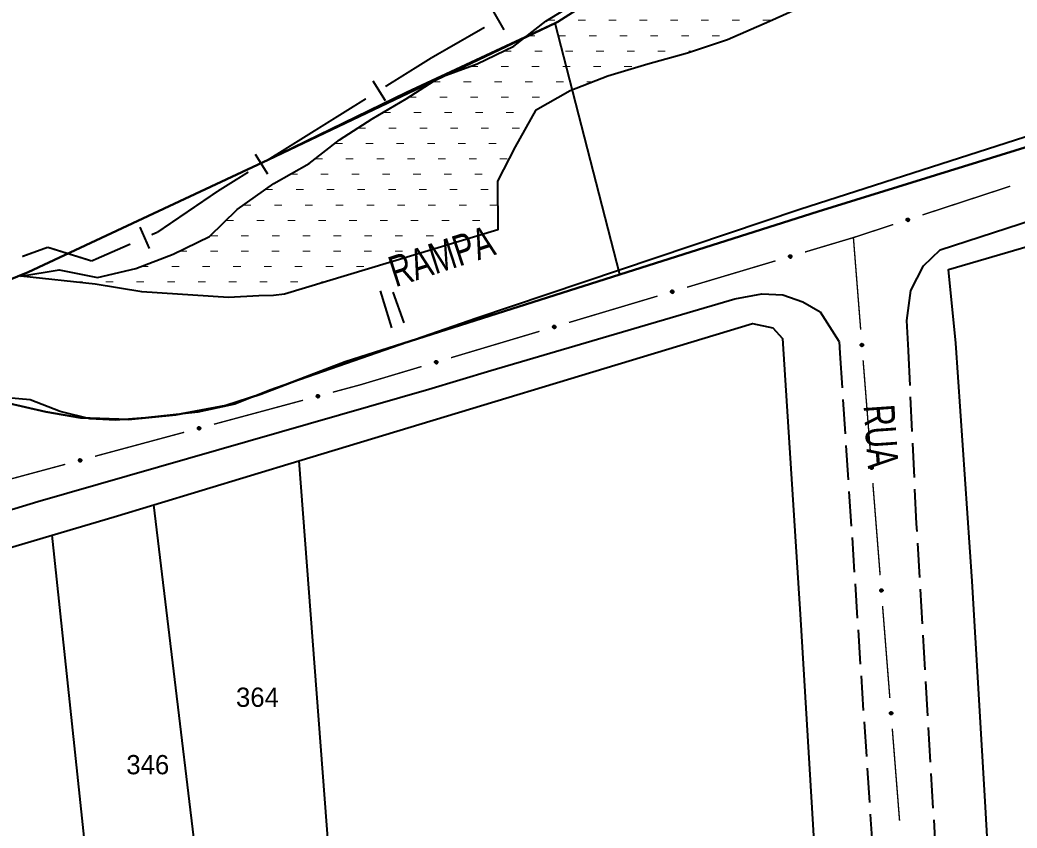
# Model space of a CAD drawing. Extents: x 201053 to 202535, y 4855063 to 4857394.
# Drawn here: x 201500.2 to 201629.7, y 4856912.6 to 4857017.6 of the extents above; entities that cross this region are included whole.
import ezdxf
from ezdxf.enums import TextEntityAlignment as Align

# ---------------------------------------------------------------- set-up
doc = ezdxf.new("R2010")
doc.units = 0
doc.header["$LTSCALE"] = 1.5
doc.header["$MEASUREMENT"] = 0
doc.linetypes.add('TRACO_00', pattern=[10, -10])
doc.linetypes.add('TRACO_11', pattern=[8, 3, -1, 3, -1])
for name, color, linetype in [('CD_MALHA_LOTES', 7, 'CONTINUOUS'), ('HD-CURSO-PERENE', 170, 'CONTINUOUS'), ('HD-PRAIA', 251, 'CONTINUOUS'), ('LM-LIM-SETORES-BAIRROS', 250, 'CONTINUOUS'), ('RU-QUADRA', 210, 'CONTINUOUS'), ('SV-EIXO-RUA-PAV', 20, 'CONTINUOUS'), ('SV-ESCADARIA-RAMPA', 7, 'CONTINUOUS'), ('SV-RUA-PAVIM', 7, 'CONTINUOUS'), ('SV-TXT-RAMPA', 7, 'CONTINUOUS'), ('SV-TXT-RUA-PAV', 7, 'CONTINUOUS'), ('Th_NmrPort', 7, 'CONTINUOUS')]:
    doc.layers.add(name, color=color, linetype=linetype)
doc.styles.add('ARIAL', font='ARIAL.SHX')

# ---------------------------------------------------------------- blocks, each defined once
blk = doc.blocks.new('*X4')
at = {"layer": 'HD-PRAIA', "const_width": 0.13}
for points in [[(201568.66929, 4857017.541008), (201569.66929, 4857017.541091)], [(201572.66929, 4857017.541341), (201573.66929, 4857017.541425)], [(201576.66929, 4857017.541675), (201577.66929, 4857017.541758)], [(201580.66929, 4857017.542008), (201581.66929, 4857017.542091)], [(201584.66929, 4857017.542342), (201585.66929, 4857017.542425)], [(201588.66929, 4857017.542675), (201589.66929, 4857017.542758)], [(201592.66929, 4857017.543008), (201593.66929, 4857017.543092)], [(201596.66929, 4857017.543342), (201597.66929, 4857017.543425)], [(201566.089452, 4857015.540949), (201567.089452, 4857015.541035)], [(201570.089452, 4857015.541294), (201571.089452, 4857015.541381)], [(201574.089452, 4857015.541639), (201575.089452, 4857015.541726)], [(201578.089452, 4857015.541985), (201579.089452, 4857015.542071)], [(201582.089452, 4857015.54233), (201583.089452, 4857015.542416)], [(201586.089452, 4857015.542675), (201587.089452, 4857015.542761)], [(201590.089452, 4857015.54302), (201591.089452, 4857015.543106)], [(201563.037503, 4857013.540886), (201564.037503, 4857013.540976)], [(201567.037503, 4857013.541248), (201568.037503, 4857013.541339)], [(201571.037503, 4857013.541611), (201572.037503, 4857013.541701)], [(201575.037503, 4857013.541973), (201576.037503, 4857013.542064)], [(201579.037503, 4857013.542336), (201580.037503, 4857013.542426)], [(201583.037503, 4857013.542698), (201584.037503, 4857013.542789)], [(201587.037503, 4857013.543061), (201587.683396, 4857013.541132)], [(201558.676089, 4857011.540809), (201559.676089, 4857011.540905)], [(201562.676089, 4857011.541191), (201563.676089, 4857011.541287)], [(201566.676089, 4857011.541574), (201567.676089, 4857011.541669)], [(201570.676089, 4857011.541956), (201571.676089, 4857011.542052)], [(201574.676089, 4857011.542339), (201575.676089, 4857011.542434)], [(201578.676089, 4857011.542721), (201579.676089, 4857011.542817)], [(201553.801608, 4857009.540727), (201554.801608, 4857009.540826)], [(201557.801608, 4857009.541121), (201558.801608, 4857009.54122)], [(201561.801608, 4857009.541515), (201562.801608, 4857009.541613)], [(201565.801608, 4857009.541909), (201566.801608, 4857009.542007)], [(201569.801608, 4857009.542303), (201570.801608, 4857009.542401)], [(201573.801608, 4857009.542697), (201574.641771, 4857009.540936)], [(201550.687955, 4857007.540663), (201551.687955, 4857007.540765)], [(201554.687955, 4857007.54107), (201555.687955, 4857007.541172)], [(201558.687955, 4857007.541478), (201559.687955, 4857007.541579)], [(201562.687955, 4857007.541885), (201563.687955, 4857007.541987)], [(201566.687955, 4857007.542292), (201567.687955, 4857007.542394)], [(201547.324896, 4857005.540596), (201548.324896, 4857005.540698)], [(201551.324896, 4857005.541002), (201552.324896, 4857005.541103)], [(201555.324896, 4857005.541408), (201556.324896, 4857005.541509)], [(201559.324896, 4857005.541813), (201560.324896, 4857005.541914)], [(201563.324896, 4857005.542219), (201564.324896, 4857005.54232)], [(201544.088986, 4857003.540531), (201545.088986, 4857003.540627)], [(201548.088986, 4857003.540917), (201549.088986, 4857003.541013)], [(201552.088986, 4857003.541302), (201553.088986, 4857003.541398)], [(201556.088986, 4857003.541687), (201557.088986, 4857003.541784)], [(201560.088986, 4857003.542073), (201561.088986, 4857003.542169)], [(201564.088986, 4857003.542458), (201565.088986, 4857003.542555)], [(201541.089889, 4857001.540468), (201542.089889, 4857001.540561)], [(201545.089889, 4857001.540838), (201546.089889, 4857001.54093)], [(201549.089889, 4857001.541208), (201550.089889, 4857001.5413)], [(201553.089889, 4857001.541578), (201554.089889, 4857001.54167)], [(201557.089889, 4857001.541948), (201558.089889, 4857001.54204)], [(201561.089889, 4857001.542318), (201562.089889, 4857001.54241)], [(201538.503493, 4856999.540409), (201539.503493, 4856999.540499)], [(201542.503493, 4856999.540768), (201543.503493, 4856999.540858)], [(201546.503493, 4856999.541126), (201547.503493, 4856999.541216)], [(201550.503493, 4856999.541485), (201551.503493, 4856999.541575)], [(201554.503493, 4856999.541844), (201555.503493, 4856999.541933)], [(201558.503493, 4856999.542202), (201559.503493, 4856999.542292)], [(201562.503493, 4856999.542561), (201563.503493, 4856999.542651)], [(201535.260949, 4856997.540344), (201536.260949, 4856997.54043)], [(201539.260949, 4856997.540688), (201540.260949, 4856997.540774)], [(201543.260949, 4856997.541032), (201544.260949, 4856997.541118)], [(201547.260949, 4856997.541376), (201548.260949, 4856997.541462)], [(201551.260949, 4856997.54172), (201552.260949, 4856997.541806)], [(201555.260949, 4856997.542064), (201556.260949, 4856997.54215)], [(201559.260949, 4856997.542408), (201560.260949, 4856997.542494)], [(201532.022796, 4856995.540278), (201533.022796, 4856995.54036)], [(201536.022796, 4856995.540606), (201537.022796, 4856995.540688)], [(201540.022796, 4856995.540934), (201541.022796, 4856995.541016)], [(201544.022796, 4856995.541262), (201545.022796, 4856995.541344)], [(201548.022796, 4856995.541591), (201549.022796, 4856995.541673)], [(201552.022796, 4856995.541919), (201553.022796, 4856995.542001)], [(201556.022796, 4856995.542247), (201557.022796, 4856995.542329)], [(201560.022796, 4856995.542575), (201561.022796, 4856995.542657)], [(201529.203719, 4856993.540217), (201530.203719, 4856993.540296)], [(201533.203719, 4856993.540531), (201534.203719, 4856993.54061)], [(201537.203719, 4856993.540845), (201538.203719, 4856993.540923)], [(201541.203719, 4856993.541159), (201542.203719, 4856993.541237)], [(201545.203719, 4856993.541472), (201546.203719, 4856993.541551)], [(201549.203719, 4856993.541786), (201550.203719, 4856993.541865)], [(201553.203719, 4856993.5421), (201554.203719, 4856993.542179)], [(201557.203719, 4856993.542414), (201558.203719, 4856993.542492)], [(201561.203719, 4856993.542728), (201562.203719, 4856993.542806)], [(201526.945789, 4856991.540162), (201527.945789, 4856991.540238)], [(201530.945789, 4856991.540465), (201531.945789, 4856991.540541)], [(201534.945789, 4856991.540769), (201535.945789, 4856991.540845)], [(201538.945789, 4856991.541073), (201539.945789, 4856991.541149)], [(201542.945789, 4856991.541376), (201543.945789, 4856991.541452)], [(201546.945789, 4856991.54168), (201547.945789, 4856991.541756)], [(201550.945789, 4856991.541984), (201551.945789, 4856991.54206)], [(201554.945789, 4856991.542287), (201555.945789, 4856991.542363)], [(201558.945789, 4856991.542591), (201559.945789, 4856991.542667)], [(201524.911644, 4856989.540108), (201525.911644, 4856989.540185)], [(201528.911644, 4856989.540414), (201529.911644, 4856989.540491)], [(201532.911644, 4856989.54072), (201533.911644, 4856989.540797)], [(201536.911644, 4856989.541026), (201537.911644, 4856989.541103)], [(201540.911644, 4856989.541332), (201541.911644, 4856989.541409)], [(201544.911644, 4856989.541638), (201545.911644, 4856989.541715)], [(201548.911644, 4856989.541944), (201549.911644, 4856989.542021)], [(201552.911644, 4856989.54225), (201553.911644, 4856989.542327)], [(201556.911644, 4856989.542556), (201557.911644, 4856989.542633)], [(201520.892116, 4856987.540035), (201521.892116, 4856987.540115)], [(201524.892116, 4856987.540353), (201525.892116, 4856987.540433)], [(201528.892116, 4856987.540671), (201529.892116, 4856987.540751)], [(201532.892116, 4856987.540989), (201533.892116, 4856987.541069)], [(201536.892116, 4856987.541307), (201537.892116, 4856987.541387)], [(201540.892116, 4856987.541626), (201541.892116, 4856987.541705)], [(201544.892116, 4856987.541944), (201545.892116, 4856987.542023)], [(201548.892116, 4856987.542262), (201549.892116, 4856987.542341)], [(201552.892116, 4856987.54258), (201553.027852, 4856987.540356)], [(201515.874444, 4856985.539952), (201516.874444, 4856985.540034)], [(201519.874444, 4856985.540278), (201520.874444, 4856985.54036)], [(201523.874444, 4856985.540605), (201524.874444, 4856985.540686)], [(201527.874444, 4856985.540931), (201528.874444, 4856985.541013)], [(201531.874444, 4856985.541257), (201532.874444, 4856985.541339)], [(201535.874444, 4856985.541584), (201536.874444, 4856985.541665)], [(201539.874444, 4856985.54191), (201540.874444, 4856985.541992)], [(201543.874444, 4856985.542236), (201544.874444, 4856985.542318)], [(201507.312557, 4856983.539833), (201508.312557, 4856983.539913)], [(201511.312557, 4856983.54015), (201512.312557, 4856983.540229)], [(201515.312557, 4856983.540467), (201516.312557, 4856983.540546)], [(201519.312557, 4856983.540784), (201520.312557, 4856983.540863)], [(201523.312557, 4856983.5411), (201524.312557, 4856983.541179)], [(201527.312557, 4856983.541417), (201528.312557, 4856983.541496)], [(201531.312557, 4856983.541734), (201532.312557, 4856983.541813)], [(201535.312557, 4856983.54205), (201536.312557, 4856983.54213)], [(201539.312557, 4856983.542367), (201539.72743, 4856983.540157)]]:
    blk.add_lwpolyline(points, dxfattribs=at)

msp = doc.modelspace()

# ---------------------------------------------------------------- linework, layer by layer
at = {"layer": 'CD_MALHA_LOTES', "linetype": 'Continuous', "flags": 128}
for points in [[(201569.73, 4857017.18), (201570.05, 4857017.33), (201606.96, 4857040.89), (201645.86, 4857065.22), (201694.69, 4857096.17), (201707.79, 4857104.38)], [(201720.76, 4857029.67), (201688.31, 4857018.8), (201660.51, 4857010.23), (201603.9, 4856992.69), (201578.12, 4856984.5)], [(201189.72, 4856885.63), (201214.63, 4856894.51), (201218.93, 4856892.97), (201221.14, 4856893.41), (201296.73, 4856913.11), (201338.82, 4856925.13), (201366.8, 4856933.08), (201373.2, 4856934.84), (201385.56, 4856939.37), (201417.28, 4856951.56), (201416.62, 4856953.99), (201416.73, 4856955.09), (201418.82, 4856957.74), (201420.37, 4856958.73), (201421.8, 4856958.95), (201425.11, 4856954.54), (201436.92, 4856959.4), (201476.48, 4856974.79), (201501.25, 4856984.83), (201532.427365, 4856999.430071), (201569.73, 4857017.18)], [(201578.12, 4856984.5), (201569.73, 4857017.18)], [(201620.8, 4856985.18), (201696.24, 4857007.19)], [(201578.12, 4856984.5), (201542.42, 4856973.16), (201531.46, 4856968.97), (201526.92, 4856967.48), (201520.44, 4856966.28), (201514.27, 4856965.69), (201508.04, 4856965.88), (201503.55, 4856966.68), (201498.27, 4856967.88), (201495.78, 4856968.48), (201494.09, 4856968.38), (201487.41, 4856965.19), (201469.07, 4856957.71), (201450.89, 4856950.59), (201447.9, 4856948.89), (201444.21, 4856946.5), (201440.92, 4856943.91), (201436.34, 4856941.32), (201430.76, 4856939.63), (201389.05, 4856927.47)], [(201629.15, 4856858.23), (201627.19, 4856887.82), (201625.61, 4856915.31), (201623.91, 4856944.67), (201621.76, 4856975.61), (201620.8, 4856985.18)], [(201536.42, 4856960.3), (201595.36, 4856978.13), (201597.99, 4856977.57), (201599.24, 4856976.19), (201601.6, 4856939.67), (201607.97, 4856833.85), (201608.16, 4856830.22)], [(201517.59, 4856954.61), (201536.42, 4856960.3)], [(201536.42, 4856960.3), (201541.54, 4856893), (201525.5, 4856888.67)], [(201504.35, 4856950.65), (201512.41, 4856953.04), (201517.59, 4856954.61)], [(201525.5, 4856888.67), (201517.59, 4856954.61)], [(201478.45, 4856942.99), (201504.35, 4856950.65)], [(201511.35, 4856884.85), (201504.35, 4856950.65)]]:
    msp.add_lwpolyline(points, dxfattribs=at)
at = {"layer": 'HD-CURSO-PERENE', "linetype": 'Continuous'}
msp.add_polyline3d([(201500.31, 4856984.28, 2.07), (201505.28, 4856985.11, 2.07), (201510.26, 4856984.13, 2.07), (201515.22, 4856985.29, 2.07), (201520.09, 4856987.15, 2.07), (201524.82, 4856989.45, 2.07), (201528.4, 4856992.97, 2.07), (201533.15, 4856996.34, 2.07), (201537.74, 4856998.95, 2.07), (201541.71, 4857002.02, 2.07), (201545.95, 4857004.73, 2.07), (201550.36, 4857007.33, 2.07), (201554.61, 4857010.06, 2.07), (201559.58, 4857011.87, 2.07), (201564.36, 4857014.18, 2.07), (201568.49, 4857017.43, 2.07), (201572.98, 4857020.21, 2.07)], dxfattribs=at)
at = {"layer": 'HD-PRAIA', "linetype": 'TRACO_00'}
msp.add_polyline3d([(201602.36, 4857019.54, 3.31), (201597.56, 4857017.4, 3.27), (201592.12, 4857015.02, 3.25), (201586.9, 4857013.28, 3.19), (201581.74, 4857011.82, 3.17), (201576.54, 4857010.28, 3.06), (201571.66, 4857008.38, 3.04), (201567.14, 4857005.84, 3.06), (201564.52, 4857001.12, 3.09), (201562.2, 4856996.66, 3.19), (201562.27, 4856990.32, 3.56), (201534.54, 4856981.98, 3.62), (201533.11, 4856981.8, 3.62), (201531.22, 4856981.76, 3.62), (201527.28, 4856981.54, 3.62), (201516.02, 4856982.26, 3.62), (201509.96, 4856983.26, 3.62), (201500.31, 4856984.28, 3.62), (201505.28, 4856985.11, 3.62), (201510.26, 4856984.13, 3.62), (201515.22, 4856985.29, 3.62), (201520.09, 4856987.15, 3.62), (201524.82, 4856989.45, 3.62), (201528.4, 4856992.97, 3.62), (201533.15, 4856996.34, 3.62), (201537.74, 4856998.95, 3.62), (201541.71, 4857002.02, 3.62), (201545.95, 4857004.73, 3.62), (201550.36, 4857007.33, 3.62), (201554.61, 4857010.06, 3.62), (201559.58, 4857011.87, 3.62), (201564.36, 4857014.18, 3.62), (201568.49, 4857017.43, 3.62), (201572.98, 4857020.21, 3.62)], dxfattribs=at)
at = {"layer": 'LM-LIM-SETORES-BAIRROS'}
for points in [[(201561.52992, 4857018.92179), (201563.022556, 4857016.319476)], [(201546.022282, 4857009.680215), (201547.610301, 4857007.134985)], [(201530.7509, 4857000.152105), (201532.338919, 4856997.606874)], [(201515.752796, 4856990.647747), (201516.955421, 4856987.899349)]]:
    msp.add_lwpolyline(points, dxfattribs=at)
at = {"layer": 'LM-LIM-SETORES-BAIRROS', "const_width": 0.25}
for points in [[(201560.541362, 4857016.625542), (201554.469297, 4857013.142725)], [(201553.68, 4857012.69), (201547.664702, 4857008.936939)], [(201554.469297, 4857013.142725), (201553.68, 4857012.69)], [(201545.119471, 4857007.348921), (201532.39332, 4856999.408829)], [(201529.848089, 4856997.820811), (201526.454449, 4856995.703453)], [(201525.92, 4856995.37), (201518.174034, 4856990.097618)], [(201526.454449, 4856995.703453), (201525.92, 4856995.37)], [(201518.06, 4856990.02), (201517.270242, 4856989.674423)], [(201518.174034, 4856990.097618), (201518.06, 4856990.02)], [(201503.78, 4856988.05), (201500.464706, 4856986.847889)], [(201504.232039, 4856987.909084), (201503.78, 4856988.05)], [(201514.521843, 4856988.471798), (201509.941179, 4856986.467424)], [(201509.49, 4856986.27), (201504.232039, 4856987.909084)], [(201509.941179, 4856986.467424), (201509.49, 4856986.27)]]:
    msp.add_lwpolyline(points, dxfattribs=at)
at = {"layer": 'RU-QUADRA', "linetype": 'Continuous'}
for points in [[(201645.86, 4857065.22), (201606.96, 4857040.89), (201570.05, 4857017.33), (201569.73, 4857017.18), (201550.41, 4857008.17), (201532.427365, 4856999.430071), (201501.25, 4856984.83), (201476.48, 4856974.79), (201436.92, 4856959.4), (201425.11, 4856954.54), (201421.8, 4856958.95), (201420.37, 4856958.73), (201418.82, 4856957.74), (201416.73, 4856955.09), (201416.62, 4856953.99), (201417.28, 4856951.56), (201385.56, 4856939.37)], [(201389.05, 4856927.47), (201430.76, 4856939.63), (201436.34, 4856941.32), (201440.92, 4856943.91), (201444.21, 4856946.5), (201447.9, 4856948.89), (201450.89, 4856950.59), (201469.07, 4856957.71), (201487.41, 4856965.19), (201494.09, 4856968.38), (201495.78, 4856968.48), (201498.27, 4856967.88), (201503.55, 4856966.68), (201508.04, 4856965.88), (201514.27, 4856965.69), (201520.44, 4856966.28), (201526.92, 4856967.48), (201531.46, 4856968.97), (201542.42, 4856973.16), (201578.12, 4856984.5), (201603.9, 4856992.69), (201660.51, 4857010.23)]]:
    msp.add_lwpolyline(points, dxfattribs=at)
at = {"layer": 'RU-QUADRA', "linetype": 'Continuous', "flags": 128}
for points in [[(201629.79, 4856848.56), (201629.15, 4856858.23), (201627.19, 4856887.82), (201625.61, 4856915.31), (201623.91, 4856944.67), (201621.76, 4856975.61), (201620.8, 4856985.18), (201696.24, 4857007.19)], [(201409.13, 4856806.61), (201401.74, 4856920.68), (201421.07, 4856926.01), (201451.44, 4856935), (201478.45, 4856942.99), (201504.35, 4856950.65), (201512.41, 4856953.04), (201517.59, 4856954.61), (201536.42, 4856960.3), (201595.36, 4856978.13), (201597.99, 4856977.57), (201599.24, 4856976.19), (201601.6, 4856939.67), (201607.97, 4856833.85)]]:
    msp.add_lwpolyline(points, dxfattribs=at)
at = {"layer": 'SV-EIXO-RUA-PAV', "const_width": 0.18}
for points in [[(201617.431392, 4856992.250026), (201628.834678, 4856995.987012)], [(201608.46, 4856989.31), (201613.630297, 4856991.004364)], [(201602.175021, 4856987.433433), (201607.924221, 4856989.150028)], [(201607.924221, 4856989.150028), (201608.46, 4856989.31)], [(201608.46, 4856989.31), (201609.407302, 4856977.347449)], [(201586.84382, 4856982.855848), (201598.342221, 4856986.289037)], [(201571.51262, 4856978.278263), (201583.01102, 4856981.711452)], [(201556.181419, 4856973.700678), (201567.67982, 4856977.133867)], [(201544.39, 4856970.18), (201552.348619, 4856972.556282)], [(201609.72307, 4856973.359932), (201610.670372, 4856961.397382)], [(201540.822997, 4856969.218961), (201543.719703, 4856969.999406)], [(201543.719703, 4856969.999406), (201544.39, 4856970.18)], [(201525.373899, 4856965.056587), (201536.960722, 4856968.178367)], [(201509.9248, 4856960.894214), (201521.511624, 4856964.015994)], [(201494.475701, 4856956.731841), (201506.062525, 4856959.853621)], [(201610.986139, 4856957.409865), (201611.933441, 4856945.447314)], [(201612.249209, 4856941.459797), (201613.196511, 4856929.497247)], [(201613.512278, 4856925.50973), (201614.459581, 4856913.547179)]]:
    msp.add_lwpolyline(points, dxfattribs=at)
at = {"layer": 'SV-EIXO-RUA-PAV'}
for points in [[(201615.360028, 4856991.687058), (201615.381501, 4856991.731), (201615.408942, 4856991.764375), (201615.439841, 4856991.785624), (201615.472042, 4856991.797282), (201615.506329, 4856991.805498), (201615.542724, 4856991.806154), (201615.58328, 4856991.797935), (201615.627511, 4856991.776704), (201615.659854, 4856991.746346), (201615.682307, 4856991.717168), (201615.696396, 4856991.68429), (201615.703819, 4856991.650849), (201615.703251, 4856991.613021), (201615.694521, 4856991.572003), (201615.672095, 4856991.528043), (201615.644968, 4856991.495508), (201615.614542, 4856991.475739), (201615.581399, 4856991.461784), (201615.546295, 4856991.453816), (201615.510565, 4856991.453377), (201615.469282, 4856991.462242), (201615.426187, 4856991.484951), (201615.393428, 4856991.511636), (201615.373237, 4856991.541777), (201615.360233, 4856991.574715), (201615.351575, 4856991.609004), (201615.349391, 4856991.645562), (201615.360028, 4856991.687058)], [(201600.089452, 4856986.925608), (201600.112084, 4856986.968965), (201600.140401, 4856987.0016), (201600.171853, 4856987.022022), (201600.204351, 4856987.032822), (201600.238844, 4856987.040125), (201600.275244, 4856987.039816), (201600.315567, 4856987.030524), (201600.35922, 4856987.008127), (201600.390745, 4856986.976922), (201600.412417, 4856986.947158), (201600.425629, 4856986.913919), (201600.432162, 4856986.880292), (201600.430591, 4856986.842493), (201600.420776, 4856986.80172), (201600.397192, 4856986.758371), (201600.369212, 4856986.726567), (201600.338271, 4856986.707612), (201600.304771, 4856986.694541), (201600.269467, 4856986.687507), (201600.233738, 4856986.688016), (201600.192705, 4856986.697973), (201600.150227, 4856986.721817), (201600.118187, 4856986.749361), (201600.098804, 4856986.780028), (201600.086678, 4856986.813299), (201600.078932, 4856986.847805), (201600.077719, 4856986.884408), (201600.089452, 4856986.925608)], [(201584.758252, 4856982.348022), (201584.780883, 4856982.39138), (201584.8092, 4856982.424015), (201584.840652, 4856982.444437), (201584.873151, 4856982.455236), (201584.907643, 4856982.46254), (201584.944043, 4856982.462231), (201584.984367, 4856982.452939), (201585.028019, 4856982.430542), (201585.059545, 4856982.399337), (201585.081216, 4856982.369573), (201585.094428, 4856982.336334), (201585.100962, 4856982.302707), (201585.09939, 4856982.264908), (201585.089575, 4856982.224135), (201585.065991, 4856982.180786), (201585.038011, 4856982.148981), (201585.007071, 4856982.130027), (201584.97357, 4856982.116956), (201584.938267, 4856982.109922), (201584.902538, 4856982.110431), (201584.861504, 4856982.120388), (201584.819027, 4856982.144232), (201584.786987, 4856982.171776), (201584.767603, 4856982.202443), (201584.755477, 4856982.235714), (201584.747731, 4856982.27022), (201584.746518, 4856982.306823), (201584.758252, 4856982.348022)], [(201569.427051, 4856977.770437), (201569.449683, 4856977.813795), (201569.477999, 4856977.84643), (201569.509451, 4856977.866852), (201569.54195, 4856977.877651), (201569.576442, 4856977.884955), (201569.612842, 4856977.884646), (201569.653166, 4856977.875354), (201569.696819, 4856977.852957), (201569.728344, 4856977.821752), (201569.750015, 4856977.791988), (201569.763227, 4856977.758749), (201569.769761, 4856977.725122), (201569.76819, 4856977.687323), (201569.758374, 4856977.64655), (201569.734791, 4856977.603201), (201569.70681, 4856977.571396), (201569.67587, 4856977.552442), (201569.642369, 4856977.539371), (201569.607066, 4856977.532337), (201569.571337, 4856977.532846), (201569.530303, 4856977.542803), (201569.487826, 4856977.566647), (201569.455786, 4856977.594191), (201569.436402, 4856977.624858), (201569.424276, 4856977.658129), (201569.41653, 4856977.692635), (201569.415318, 4856977.729238), (201569.427051, 4856977.770437)], [(201609.66358, 4856975.505613), (201609.701232, 4856975.474398), (201609.727209, 4856975.439871), (201609.740586, 4856975.404837), (201609.744335, 4856975.370797), (201609.744248, 4856975.33554), (201609.736318, 4856975.300013), (201609.718782, 4856975.262532), (201609.687734, 4856975.224543), (201609.650615, 4856975.200257), (201609.616971, 4856975.185304), (201609.581701, 4856975.179351), (201609.547452, 4856975.180009), (201609.510821, 4856975.189467), (201609.473011, 4856975.207609), (201609.435566, 4856975.239753), (201609.410332, 4856975.273778), (201609.398282, 4856975.308003), (201609.392522, 4856975.343499), (201609.393042, 4856975.379493), (201609.401028, 4856975.414322), (201609.419362, 4856975.452358), (201609.451579, 4856975.488895), (201609.485226, 4856975.514451), (201609.519274, 4856975.526978), (201609.554347, 4856975.531862), (201609.589711, 4856975.532205), (201609.625755, 4856975.52572), (201609.66358, 4856975.505613)], [(201554.09585, 4856973.192852), (201554.118482, 4856973.23621), (201554.146799, 4856973.268845), (201554.178251, 4856973.289267), (201554.210749, 4856973.300066), (201554.245242, 4856973.30737), (201554.281641, 4856973.307061), (201554.321965, 4856973.297769), (201554.365618, 4856973.275372), (201554.397143, 4856973.244167), (201554.418815, 4856973.214403), (201554.432027, 4856973.181163), (201554.43856, 4856973.147537), (201554.436989, 4856973.109738), (201554.427174, 4856973.068965), (201554.40359, 4856973.025616), (201554.37561, 4856972.993811), (201554.344669, 4856972.974857), (201554.311168, 4856972.961786), (201554.275865, 4856972.954752), (201554.240136, 4856972.955261), (201554.199102, 4856972.965218), (201554.156625, 4856972.989062), (201554.124585, 4856973.016606), (201554.105202, 4856973.047272), (201554.093076, 4856973.080544), (201554.08533, 4856973.11505), (201554.084117, 4856973.151653), (201554.09585, 4856973.192852)], [(201538.724489, 4856968.767576), (201538.748282, 4856968.810307), (201538.777469, 4856968.842167), (201538.80946, 4856968.861733), (201538.842238, 4856968.871652), (201538.876915, 4856968.878022), (201538.913293, 4856968.876732), (201538.953352, 4856968.866355), (201538.996384, 4856968.842789), (201539.027057, 4856968.810745), (201539.047917, 4856968.780407), (201539.060228, 4856968.746823), (201539.065852, 4856968.713033), (201539.063262, 4856968.67529), (201539.05235, 4856968.634797), (201539.027606, 4856968.592099), (201538.998778, 4856968.561061), (201538.967337, 4856968.542948), (201538.933496, 4856968.530786), (201538.898016, 4856968.524706), (201538.862314, 4856968.526179), (201538.821563, 4856968.537239), (201538.779745, 4856968.56222), (201538.74846, 4856968.590619), (201538.72991, 4856968.621797), (201538.718686, 4856968.655383), (201538.711874, 4856968.690086), (201538.711649, 4856968.726708), (201538.724489, 4856968.767576)], [(201523.27539, 4856964.605203), (201523.299183, 4856964.647934), (201523.32837, 4856964.679794), (201523.360361, 4856964.69936), (201523.39314, 4856964.709278), (201523.427816, 4856964.715649), (201523.464195, 4856964.714358), (201523.504253, 4856964.703982), (201523.547286, 4856964.680416), (201523.577958, 4856964.648372), (201523.598819, 4856964.618034), (201523.611129, 4856964.58445), (201523.616753, 4856964.55066), (201523.614163, 4856964.512916), (201523.603251, 4856964.472423), (201523.578507, 4856964.429726), (201523.549679, 4856964.398688), (201523.518239, 4856964.380575), (201523.484397, 4856964.368413), (201523.448917, 4856964.362333), (201523.413215, 4856964.363806), (201523.372465, 4856964.374866), (201523.330646, 4856964.399847), (201523.299361, 4856964.428246), (201523.280811, 4856964.459424), (201523.269587, 4856964.49301), (201523.262775, 4856964.527713), (201523.26255, 4856964.564335), (201523.27539, 4856964.605203)], [(201507.826292, 4856960.442829), (201507.850085, 4856960.48556), (201507.879271, 4856960.51742), (201507.911263, 4856960.536986), (201507.944041, 4856960.546905), (201507.978718, 4856960.553276), (201508.015096, 4856960.551985), (201508.055155, 4856960.541609), (201508.098187, 4856960.518042), (201508.128859, 4856960.485998), (201508.14972, 4856960.455661), (201508.162031, 4856960.422077), (201508.167655, 4856960.388286), (201508.165064, 4856960.350543), (201508.154153, 4856960.31005), (201508.129409, 4856960.267353), (201508.10058, 4856960.236315), (201508.06914, 4856960.218202), (201508.035299, 4856960.206039), (201507.999819, 4856960.19996), (201507.964116, 4856960.201433), (201507.923366, 4856960.212492), (201507.881547, 4856960.237473), (201507.850262, 4856960.265872), (201507.831713, 4856960.29705), (201507.820489, 4856960.330637), (201507.813676, 4856960.365339), (201507.813451, 4856960.401962), (201507.826292, 4856960.442829)], [(201610.92665, 4856959.555545), (201610.964302, 4856959.52433), (201610.990278, 4856959.489803), (201611.003656, 4856959.45477), (201611.007405, 4856959.42073), (201611.007318, 4856959.385473), (201610.999388, 4856959.349946), (201610.981852, 4856959.312465), (201610.950804, 4856959.274475), (201610.913685, 4856959.250189), (201610.88004, 4856959.235236), (201610.84477, 4856959.229283), (201610.810521, 4856959.229942), (201610.773891, 4856959.2394), (201610.73608, 4856959.257541), (201610.698636, 4856959.289686), (201610.673401, 4856959.32371), (201610.661352, 4856959.357936), (201610.655592, 4856959.393432), (201610.656112, 4856959.429425), (201610.664097, 4856959.464254), (201610.682432, 4856959.50229), (201610.714648, 4856959.538827), (201610.748296, 4856959.564383), (201610.782343, 4856959.57691), (201610.817417, 4856959.581794), (201610.85278, 4856959.582137), (201610.888825, 4856959.575652), (201610.92665, 4856959.555545)], [(201612.18972, 4856943.605478), (201612.227371, 4856943.574263), (201612.253348, 4856943.539736), (201612.266725, 4856943.504702), (201612.270474, 4856943.470662), (201612.270387, 4856943.435405), (201612.262457, 4856943.399878), (201612.244921, 4856943.362397), (201612.213873, 4856943.324407), (201612.176755, 4856943.300121), (201612.14311, 4856943.285169), (201612.10784, 4856943.279216), (201612.073591, 4856943.279874), (201612.03696, 4856943.289332), (201611.99915, 4856943.307474), (201611.961706, 4856943.339618), (201611.936471, 4856943.373642), (201611.924421, 4856943.407868), (201611.918661, 4856943.443364), (201611.919182, 4856943.479357), (201611.927167, 4856943.514187), (201611.945502, 4856943.552223), (201611.977718, 4856943.58876), (201612.011365, 4856943.614316), (201612.045413, 4856943.626843), (201612.080487, 4856943.631727), (201612.11585, 4856943.632069), (201612.151894, 4856943.625585), (201612.18972, 4856943.605478)], [(201613.452789, 4856927.65541), (201613.490441, 4856927.624195), (201613.516418, 4856927.589668), (201613.529795, 4856927.554635), (201613.533544, 4856927.520594), (201613.533457, 4856927.485338), (201613.525527, 4856927.449811), (201613.507991, 4856927.412329), (201613.476943, 4856927.37434), (201613.439824, 4856927.350054), (201613.40618, 4856927.335101), (201613.37091, 4856927.329148), (201613.336661, 4856927.329807), (201613.30003, 4856927.339265), (201613.26222, 4856927.357406), (201613.224775, 4856927.389551), (201613.199541, 4856927.423575), (201613.187491, 4856927.4578), (201613.181731, 4856927.493297), (201613.182251, 4856927.52929), (201613.190237, 4856927.564119), (201613.208571, 4856927.602155), (201613.240787, 4856927.638692), (201613.274435, 4856927.664248), (201613.308482, 4856927.676775), (201613.343556, 4856927.681659), (201613.37892, 4856927.682002), (201613.414964, 4856927.675517), (201613.452789, 4856927.65541)]]:
    msp.add_lwpolyline(points, close=True, dxfattribs=at)
for points in [[(201615.349391, 4856991.645562), (201615.627511, 4856991.776704)], [(201615.351575, 4856991.609004), (201615.659854, 4856991.746346)], [(201615.355022, 4856991.628622), (201615.639189, 4856991.760516)], [(201615.356068, 4856991.664863), (201615.602633, 4856991.784435)], [(201615.359162, 4856991.59408), (201615.665798, 4856991.731902)], [(201615.360028, 4856991.687058), (201615.58328, 4856991.797935)], [(201615.360233, 4856991.574715), (201615.682307, 4856991.717168)], [(201615.369338, 4856991.558645), (201615.688494, 4856991.697698)], [(201615.372697, 4856991.710518), (201615.556106, 4856991.799342)], [(201615.373237, 4856991.541777), (201615.696396, 4856991.68429)], [(201615.381501, 4856991.731), (201615.542724, 4856991.806154)], [(201615.38687, 4856991.527056), (201615.697396, 4856991.666153)], [(201615.393428, 4856991.511636), (201615.703819, 4856991.650849)], [(201615.397062, 4856991.750093), (201615.516421, 4856991.802132)], [(201615.408942, 4856991.764375), (201615.506329, 4856991.805498)], [(201615.412182, 4856991.498017), (201615.699367, 4856991.629465)], [(201615.426187, 4856991.484951), (201615.703251, 4856991.613021)], [(201615.450907, 4856991.476246), (201615.696152, 4856991.591078)], [(201615.469282, 4856991.462242), (201615.694521, 4856991.572003)], [(201615.494415, 4856991.461785), (201615.67608, 4856991.547166)], [(201615.510565, 4856991.453377), (201615.672095, 4856991.528043)], [(201615.532356, 4856991.455552), (201615.652587, 4856991.509312)], [(201615.546295, 4856991.453816), (201615.644968, 4856991.495508)], [(201600.077719, 4856986.884408), (201600.35922, 4856987.008127)], [(201600.078932, 4856986.847805), (201600.390745, 4856986.976922)], [(201600.082898, 4856986.867325), (201600.370464, 4856986.991635)], [(201600.084906, 4856986.903525), (201600.334555, 4856987.016515)], [(201600.08612, 4856986.832686), (201600.396304, 4856986.962326)], [(201600.086678, 4856986.813299), (201600.412417, 4856986.947158)], [(201600.089452, 4856986.925608), (201600.315567, 4856987.030524)], [(201600.095353, 4856986.796993), (201600.418085, 4856986.927532)], [(201600.098804, 4856986.780028), (201600.425629, 4856986.913919)], [(201600.10274, 4856986.948724), (201600.28844, 4856987.032651)], [(201600.112041, 4856986.764951), (201600.426147, 4856986.895762)], [(201600.112084, 4856986.968965), (201600.275244, 4856987.039816)], [(201600.118187, 4856986.749361), (201600.432162, 4856986.880292)], [(201600.128146, 4856986.987638), (201600.248843, 4856987.036493)], [(201600.140401, 4856987.0016), (201600.238844, 4856987.040125)], [(201600.136573, 4856986.73525), (201600.427145, 4856986.859034)], [(201600.150227, 4856986.721817), (201600.430591, 4856986.842493)], [(201600.174707, 4856986.712459), (201600.422913, 4856986.820745)], [(201600.192705, 4856986.697973), (201600.420776, 4856986.80172)], [(201600.217817, 4856986.69685), (201600.401683, 4856986.777381)], [(201600.233738, 4856986.688016), (201600.397192, 4856986.758371)], [(201600.25558, 4856986.689612), (201600.377194, 4856986.740164)], [(201600.269467, 4856986.687507), (201600.369212, 4856986.726567)], [(201584.746518, 4856982.306823), (201585.028019, 4856982.430542)], [(201584.747731, 4856982.27022), (201585.059545, 4856982.399337)], [(201584.751697, 4856982.28974), (201585.039264, 4856982.41405)], [(201584.753705, 4856982.32594), (201585.003354, 4856982.43893)], [(201584.75492, 4856982.255101), (201585.065104, 4856982.38474)], [(201584.755477, 4856982.235714), (201585.081216, 4856982.369573)], [(201584.758252, 4856982.348022), (201584.984367, 4856982.452939)], [(201584.764153, 4856982.219408), (201585.086885, 4856982.349946)], [(201584.767603, 4856982.202443), (201585.094428, 4856982.336334)], [(201584.771539, 4856982.371138), (201584.957239, 4856982.455066)], [(201584.78084, 4856982.187365), (201585.094947, 4856982.318176)], [(201584.780883, 4856982.39138), (201584.944043, 4856982.462231)], [(201584.786987, 4856982.171776), (201585.100962, 4856982.302707)], [(201584.796945, 4856982.410053), (201584.917643, 4856982.458908)], [(201584.805373, 4856982.157665), (201585.095944, 4856982.281449)], [(201584.8092, 4856982.424015), (201584.907643, 4856982.46254)], [(201584.819027, 4856982.144232), (201585.09939, 4856982.264908)], [(201584.843507, 4856982.134874), (201585.091712, 4856982.24316)], [(201584.861504, 4856982.120388), (201585.089575, 4856982.224135)], [(201584.886617, 4856982.119265), (201585.070483, 4856982.199796)], [(201584.902538, 4856982.110431), (201585.065991, 4856982.180786)], [(201584.924379, 4856982.112027), (201585.045994, 4856982.162579)], [(201584.938267, 4856982.109922), (201585.038011, 4856982.148981)], [(201569.415318, 4856977.729238), (201569.696819, 4856977.852957)], [(201569.41653, 4856977.692635), (201569.728344, 4856977.821752)], [(201569.420497, 4856977.712155), (201569.708063, 4856977.836465)], [(201569.422504, 4856977.748355), (201569.672154, 4856977.861345)], [(201569.423719, 4856977.677516), (201569.733903, 4856977.807155)], [(201569.427051, 4856977.770437), (201569.653166, 4856977.875354)], [(201569.440338, 4856977.793553), (201569.626038, 4856977.877481)], [(201569.449683, 4856977.813795), (201569.612842, 4856977.884646)], [(201569.465744, 4856977.832468), (201569.586442, 4856977.881322)], [(201569.477999, 4856977.84643), (201569.576442, 4856977.884955)], [(201569.424276, 4856977.658129), (201569.750015, 4856977.791988)], [(201569.432952, 4856977.641823), (201569.755684, 4856977.772361)], [(201569.436402, 4856977.624858), (201569.763227, 4856977.758749)], [(201569.44964, 4856977.60978), (201569.763746, 4856977.740591)], [(201569.455786, 4856977.594191), (201569.769761, 4856977.725122)], [(201569.474172, 4856977.58008), (201569.764744, 4856977.703864)], [(201569.487826, 4856977.566647), (201569.76819, 4856977.687323)], [(201569.512306, 4856977.557289), (201569.760511, 4856977.665575)], [(201569.530303, 4856977.542803), (201569.758374, 4856977.64655)], [(201569.555416, 4856977.54168), (201569.739282, 4856977.622211)], [(201569.571337, 4856977.532846), (201569.734791, 4856977.603201)], [(201569.593178, 4856977.534442), (201569.714793, 4856977.584994)], [(201569.607066, 4856977.532337), (201569.70681, 4856977.571396)], [(201609.393042, 4856975.379493), (201609.410332, 4856975.273778)], [(201609.398011, 4856975.392631), (201609.421955, 4856975.263123)], [(201609.401028, 4856975.414322), (201609.435566, 4856975.239753)], [(201609.413002, 4856975.428038), (201609.453213, 4856975.231378)], [(201609.419362, 4856975.452358), (201609.473011, 4856975.207609)], [(201609.437299, 4856975.466919), (201609.491165, 4856975.201533)], [(201609.451579, 4856975.488895), (201609.510821, 4856975.189467)], [(201609.467575, 4856975.49943), (201609.527717, 4856975.18937)], [(201609.485226, 4856975.514451), (201609.547452, 4856975.180009)], [(201609.501757, 4856975.517194), (201609.563838, 4856975.182649)], [(201609.519274, 4856975.526978), (201609.581701, 4856975.179351)], [(201609.536585, 4856975.526796), (201609.596592, 4856975.183874)], [(201609.554347, 4856975.531862), (201609.616971, 4856975.185304)], [(201609.57342, 4856975.528344), (201609.635178, 4856975.19788)], [(201609.589711, 4856975.532205), (201609.650615, 4856975.200257)], [(201609.607965, 4856975.524236), (201609.669252, 4856975.217004)], [(201609.625755, 4856975.52572), (201609.687734, 4856975.224543)], [(201609.642942, 4856975.514686), (201609.701105, 4856975.246902)], [(201609.66358, 4856975.505613), (201609.718782, 4856975.262532)], [(201609.683399, 4856975.487777), (201609.726546, 4856975.288612)], [(201609.701232, 4856975.474398), (201609.736318, 4856975.300013)], [(201609.716125, 4856975.454779), (201609.738601, 4856975.326524)], [(201609.727209, 4856975.439871), (201609.744248, 4856975.33554)], [(201554.084117, 4856973.151653), (201554.365618, 4856973.275372)], [(201554.08533, 4856973.11505), (201554.397143, 4856973.244167)], [(201554.089296, 4856973.13457), (201554.376862, 4856973.25888)], [(201554.091304, 4856973.17077), (201554.340953, 4856973.28376)], [(201554.092518, 4856973.099931), (201554.402702, 4856973.22957)], [(201554.093076, 4856973.080544), (201554.418815, 4856973.214403)], [(201554.09585, 4856973.192852), (201554.321965, 4856973.297769)], [(201554.101751, 4856973.064238), (201554.424483, 4856973.194776)], [(201554.105202, 4856973.047272), (201554.432027, 4856973.181163)], [(201554.109138, 4856973.215968), (201554.294838, 4856973.299896)], [(201554.118439, 4856973.032195), (201554.432545, 4856973.163006)], [(201554.118482, 4856973.23621), (201554.281641, 4856973.307061)], [(201554.124585, 4856973.016606), (201554.43856, 4856973.147537)], [(201554.134544, 4856973.254883), (201554.255241, 4856973.303737)], [(201554.142971, 4856973.002495), (201554.433543, 4856973.126279)], [(201554.146799, 4856973.268845), (201554.245242, 4856973.30737)], [(201554.156625, 4856972.989062), (201554.436989, 4856973.109738)], [(201554.181105, 4856972.979704), (201554.429311, 4856973.08799)], [(201554.199102, 4856972.965218), (201554.427174, 4856973.068965)], [(201554.224215, 4856972.964095), (201554.408081, 4856973.044626)], [(201554.240136, 4856972.955261), (201554.40359, 4856973.025616)], [(201554.261977, 4856972.956857), (201554.383592, 4856973.007409)], [(201554.275865, 4856972.954752), (201554.37561, 4856972.993811)], [(201538.711649, 4856968.726708), (201538.996384, 4856968.842789)], [(201538.711874, 4856968.690086), (201539.027057, 4856968.810745)], [(201538.716365, 4856968.709491), (201539.00718, 4856968.826)], [(201538.718652, 4856968.674778), (201539.03222, 4856968.796004)], [(201538.718686, 4856968.655383), (201539.047917, 4856968.780407)], [(201538.719349, 4856968.745625), (201538.971955, 4856968.851839)], [(201538.724489, 4856968.767576), (201538.953352, 4856968.866355)], [(201538.726919, 4856968.638849), (201539.053054, 4856968.760635)], [(201538.72991, 4856968.621797), (201539.060228, 4856968.746823)], [(201538.738395, 4856968.790325), (201538.926291, 4856968.869213)], [(201538.742736, 4856968.606368), (201539.060256, 4856968.728659)], [(201538.748282, 4856968.810307), (201538.913293, 4856968.876732)], [(201538.764842, 4856968.828541), (201538.886813, 4856968.874121)], [(201538.777469, 4856968.842167), (201538.876915, 4856968.878022)], [(201538.74846, 4856968.590619), (201539.065852, 4856968.713033)], [(201538.766458, 4856968.576017), (201539.060263, 4856968.691918)], [(201538.779745, 4856968.56222), (201539.063262, 4856968.67529)], [(201538.803964, 4856968.552205), (201539.055, 4856968.653757)], [(201538.821563, 4856968.537239), (201539.05235, 4856968.634797)], [(201538.846637, 4856968.535439), (201539.032608, 4856968.610982)], [(201538.862314, 4856968.526179), (201539.027606, 4856968.592099)], [(201538.88419, 4856968.527186), (201539.007124, 4856968.574439)], [(201538.898016, 4856968.524706), (201538.998778, 4856968.561061)], [(201523.26255, 4856964.564335), (201523.547286, 4856964.680416)], [(201523.262775, 4856964.527713), (201523.577958, 4856964.648372)], [(201523.267266, 4856964.547118), (201523.558081, 4856964.663627)], [(201523.269553, 4856964.512405), (201523.583121, 4856964.63363)], [(201523.269587, 4856964.49301), (201523.598819, 4856964.618034)], [(201523.27025, 4856964.583251), (201523.522856, 4856964.689466)], [(201523.27539, 4856964.605203), (201523.504253, 4856964.703982)], [(201523.27782, 4856964.476476), (201523.603956, 4856964.598261)], [(201523.280811, 4856964.459424), (201523.611129, 4856964.58445)], [(201523.289296, 4856964.627952), (201523.477193, 4856964.70684)], [(201523.293637, 4856964.443995), (201523.611158, 4856964.566286)], [(201523.299183, 4856964.647934), (201523.464195, 4856964.714358)], [(201523.299361, 4856964.428246), (201523.616753, 4856964.55066)], [(201523.315743, 4856964.666167), (201523.437714, 4856964.711748)], [(201523.31736, 4856964.413644), (201523.611164, 4856964.529545)], [(201523.32837, 4856964.679794), (201523.427816, 4856964.715649)], [(201523.330646, 4856964.399847), (201523.614163, 4856964.512916)], [(201523.354865, 4856964.389832), (201523.605901, 4856964.491384)], [(201523.372465, 4856964.374866), (201523.603251, 4856964.472423)], [(201523.397538, 4856964.373066), (201523.583509, 4856964.448608)], [(201523.413215, 4856964.363806), (201523.578507, 4856964.429726)], [(201523.435091, 4856964.364812), (201523.558025, 4856964.412066)], [(201523.448917, 4856964.362333), (201523.549679, 4856964.398688)], [(201507.813451, 4856960.401962), (201508.098187, 4856960.518042)], [(201507.813676, 4856960.365339), (201508.128859, 4856960.485998)], [(201507.818168, 4856960.384745), (201508.108983, 4856960.501253)], [(201507.820455, 4856960.350031), (201508.134022, 4856960.471257)], [(201507.820489, 4856960.330637), (201508.14972, 4856960.455661)], [(201507.821151, 4856960.420878), (201508.073757, 4856960.527092)], [(201507.826292, 4856960.442829), (201508.055155, 4856960.541609)], [(201507.828721, 4856960.314103), (201508.154857, 4856960.435888)], [(201507.831713, 4856960.29705), (201508.162031, 4856960.422077)], [(201507.840198, 4856960.465579), (201508.028094, 4856960.544466)], [(201507.844539, 4856960.281622), (201508.162059, 4856960.403912)], [(201507.850085, 4856960.48556), (201508.015096, 4856960.551985)], [(201507.850262, 4856960.265872), (201508.167655, 4856960.388286)], [(201507.866644, 4856960.503794), (201507.988616, 4856960.549375)], [(201507.868261, 4856960.25127), (201508.162066, 4856960.367171)], [(201507.879271, 4856960.51742), (201507.978718, 4856960.553276)], [(201507.881547, 4856960.237473), (201508.165064, 4856960.350543)], [(201507.905766, 4856960.227459), (201508.156802, 4856960.329011)], [(201507.923366, 4856960.212492), (201508.154153, 4856960.31005)], [(201507.948439, 4856960.210692), (201508.134411, 4856960.286235)], [(201507.964116, 4856960.201433), (201508.129409, 4856960.267353)], [(201507.985993, 4856960.202439), (201508.108927, 4856960.249692)], [(201507.999819, 4856960.19996), (201508.10058, 4856960.236315)], [(201610.656112, 4856959.429425), (201610.673401, 4856959.32371)], [(201610.661081, 4856959.442563), (201610.685024, 4856959.313055)], [(201610.664097, 4856959.464254), (201610.698636, 4856959.289686)], [(201610.676071, 4856959.47797), (201610.716283, 4856959.281311)], [(201610.682432, 4856959.50229), (201610.73608, 4856959.257541)], [(201610.700368, 4856959.516852), (201610.754235, 4856959.251465)], [(201610.714648, 4856959.538827), (201610.773891, 4856959.2394)], [(201610.730645, 4856959.549363), (201610.790787, 4856959.239303)], [(201610.748296, 4856959.564383), (201610.810521, 4856959.229942)], [(201610.764827, 4856959.567126), (201610.826908, 4856959.232582)], [(201610.782343, 4856959.57691), (201610.84477, 4856959.229283)], [(201610.799655, 4856959.576728), (201610.859662, 4856959.233807)], [(201610.817417, 4856959.581794), (201610.88004, 4856959.235236)], [(201610.83649, 4856959.578276), (201610.898248, 4856959.247812)], [(201610.85278, 4856959.582137), (201610.913685, 4856959.250189)], [(201610.871035, 4856959.574168), (201610.932322, 4856959.266936)], [(201610.888825, 4856959.575652), (201610.950804, 4856959.274475)], [(201610.906011, 4856959.564619), (201610.964174, 4856959.296835)], [(201610.92665, 4856959.555545), (201610.981852, 4856959.312465)], [(201610.946468, 4856959.537709), (201610.989616, 4856959.338544)], [(201610.964302, 4856959.52433), (201610.999388, 4856959.349946)], [(201610.979195, 4856959.504712), (201611.00167, 4856959.376456)], [(201610.990278, 4856959.489803), (201611.007318, 4856959.385473)], [(201611.919182, 4856943.479357), (201611.936471, 4856943.373642)], [(201611.92415, 4856943.492496), (201611.948094, 4856943.362988)], [(201611.927167, 4856943.514187), (201611.961706, 4856943.339618)], [(201611.939141, 4856943.527903), (201611.979353, 4856943.331243)], [(201611.945502, 4856943.552223), (201611.99915, 4856943.307474)], [(201611.963438, 4856943.566784), (201612.017305, 4856943.301397)], [(201611.977718, 4856943.58876), (201612.03696, 4856943.289332)], [(201611.993714, 4856943.599295), (201612.053856, 4856943.289235)], [(201612.011365, 4856943.614316), (201612.073591, 4856943.279874)], [(201612.027896, 4856943.617059), (201612.089977, 4856943.282514)], [(201612.045413, 4856943.626843), (201612.10784, 4856943.279216)], [(201612.062725, 4856943.626661), (201612.122731, 4856943.283739)], [(201612.080487, 4856943.631727), (201612.14311, 4856943.285169)], [(201612.09956, 4856943.628209), (201612.161317, 4856943.297745)], [(201612.11585, 4856943.632069), (201612.176755, 4856943.300121)], [(201612.134105, 4856943.624101), (201612.195392, 4856943.316869)], [(201612.151894, 4856943.625585), (201612.213873, 4856943.324407)], [(201612.169081, 4856943.614551), (201612.227244, 4856943.346767)], [(201612.18972, 4856943.605478), (201612.244921, 4856943.362397)], [(201612.209538, 4856943.587641), (201612.252685, 4856943.388477)], [(201612.227371, 4856943.574263), (201612.262457, 4856943.399878)], [(201612.242264, 4856943.554644), (201612.26474, 4856943.426389)], [(201612.253348, 4856943.539736), (201612.270387, 4856943.435405)], [(201613.182251, 4856927.52929), (201613.199541, 4856927.423575)], [(201613.18722, 4856927.542428), (201613.211164, 4856927.41292)], [(201613.190237, 4856927.564119), (201613.224775, 4856927.389551)], [(201613.202211, 4856927.577835), (201613.242422, 4856927.381176)], [(201613.208571, 4856927.602155), (201613.26222, 4856927.357406)], [(201613.226507, 4856927.616717), (201613.280374, 4856927.35133)], [(201613.240787, 4856927.638692), (201613.30003, 4856927.339265)], [(201613.256784, 4856927.649228), (201613.316926, 4856927.339168)], [(201613.274435, 4856927.664248), (201613.336661, 4856927.329807)], [(201613.290966, 4856927.666991), (201613.353047, 4856927.332446)], [(201613.308482, 4856927.676775), (201613.37091, 4856927.329148)], [(201613.325794, 4856927.676593), (201613.385801, 4856927.333671)], [(201613.343556, 4856927.681659), (201613.40618, 4856927.335101)], [(201613.362629, 4856927.678141), (201613.424387, 4856927.347677)], [(201613.37892, 4856927.682002), (201613.439824, 4856927.350054)], [(201613.397174, 4856927.674033), (201613.458461, 4856927.366801)], [(201613.414964, 4856927.675517), (201613.476943, 4856927.37434)], [(201613.43215, 4856927.664484), (201613.490313, 4856927.396699)], [(201613.452789, 4856927.65541), (201613.507991, 4856927.412329)], [(201613.472608, 4856927.637574), (201613.515755, 4856927.438409)], [(201613.490441, 4856927.624195), (201613.525527, 4856927.449811)], [(201613.505334, 4856927.604577), (201613.52781, 4856927.476321)], [(201613.516418, 4856927.589668), (201613.533457, 4856927.485338)]]:
    msp.add_lwpolyline(points, dxfattribs=at)
at = {"layer": 'SV-ESCADARIA-RAMPA', "linetype": 'Continuous'}
for points in [[(201548.48, 4856977.6, 8.17), (201547, 4856982.4, 4.93)], [(201550.08, 4856978.22, 8.3), (201548.66, 4856982.2, 4.64)]]:
    msp.add_polyline3d(points, dxfattribs=at)
at = {"layer": 'SV-RUA-PAVIM', "linetype": 'Continuous'}
for points in [[(201619.73, 4856987.73, 5.43), (201649.18, 4856997.27, 4.35), (201731.81, 4857024.25, 3.06), (201808.83, 4857044.79, 2.79)], [(201646.61, 4857007.45, 4.07), (201601.48, 4856992.97, 6.88), (201559.4, 4856978.78, 6.88), (201532.62, 4856969.5, 8.73), (201528.08, 4856967.66, 8.75), (201523.3, 4856966.64, 8.69), (201516.5, 4856965.88, 9.03), (201512.6, 4856965.6, 9.06), (201509.26, 4856965.78, 9.03), (201505.4, 4856966.7, 8.69), (201501.48, 4856968.24, 8.69), (201497.04, 4856968.62, 8.69), (201492.5, 4856968.24, 8.69), (201460.78, 4856954.98, 8.36), (201448.9, 4856949.74, 8.34), (201440.7, 4856944.48, 8.36), (201438.08, 4856941.92, 7.87), (201367.98, 4856921, 9.61)], [(201412.86, 4856680.86, 10.8), (201410.61, 4856680.97, 10.8), (201409.43, 4856682.54, 10.72), (201408.63, 4856684.87, 10.68), (201408.07, 4856694.18, 10.68), (201407.92, 4856696.71, 10.68), (201407.46, 4856704.48, 10.68), (201406.48, 4856720.73, 10.68), (201405.92, 4856730.15, 10.68), (201404.95, 4856746.31, 8.56), (201401.75, 4856802.51, 8.68), (201397.91, 4856864.15, 8.73), (201394.55, 4856917.64, 8.66), (201394.81, 4856919.71, 8.68), (201395.53, 4856921.38, 8.69), (201396.53, 4856922.12, 9), (201440.7, 4856936.21, 8.84), (201502.48, 4856955.02, 8.88), (201553.3, 4856969.63, 8.88), (201561.35, 4856972.06, 8.88), (201593.06, 4856981.36, 6.98), (201596.57, 4856982.01, 6.57), (201599.28, 4856981.86, 6.55)]]:
    msp.add_polyline3d(points, dxfattribs=at)
at = {"layer": 'SV-RUA-PAVIM', "linetype": 'TRACO_11'}
for points in [[(201840.92, 4856711.69, 5.78), (201840.15, 4856708.7, 5.77), (201838.39, 4856708.42, 6.02), (201801.72, 4856705.29, 6.02), (201793.53, 4856704.56, 3.4), (201706.4, 4856699.76, 3.23), (201672, 4856696.88, 3.22), (201634.73, 4856693.99, 3.44), (201632.78, 4856693.86, 3.46), (201631.32, 4856695.25, 3.54), (201630.34, 4856697.85, 3.74), (201625.9, 4856780.16, 3.57), (201623.57, 4856830.14, 3.57), (201620.96, 4856879.24, 4.99), (201616.67, 4856952.13, 6.89), (201615.62, 4856974.62, 6.89), (201615.41, 4856978.52, 6.34), (201615.92, 4856982.44, 5.98), (201617.59, 4856985.66, 5.63), (201619.73, 4856987.73, 5.43)], [(201599.28, 4856981.86, 6.55), (201601.91, 4856980.98, 6.55), (201604.13, 4856979.66, 6.55), (201606.61, 4856975.8, 6.55), (201606.71, 4856974.28, 6.55), (201610.68, 4856913.7, 6.48), (201613.13, 4856878.89, 6.48), (201616.5, 4856829.73, 4.02), (201624.57, 4856697.83, 3.75), (201623.28, 4856695.02, 3.75), (201620.62, 4856693.02, 3.76), (201592.73, 4856691.42, 3.76), (201545.63, 4856688.59, 4.69), (201523.53, 4856687.1, 4.69), (201505.43, 4856685.89, 4.69), (201498.41, 4856685.44, 8.39), (201467.86, 4856684.06, 8.39), (201439.76, 4856682.8, 10.33), (201412.86, 4856680.86, 10.35)]]:
    msp.add_polyline3d(points, dxfattribs=at)

# ---------------------------------------------------------------- block references
at = {"layer": 'HD-PRAIA'}
msp.add_blockref('*X4', (0, 0), dxfattribs=at)

# ---------------------------------------------------------------- texts
at = {"layer": 'SV-TXT-RAMPA', "style": 'ARIAL', "width": 0.7}
msp.add_text('RAMPA', height=4, rotation=18, dxfattribs=at).set_placement((201548.95, 4856982.85))
at = {"layer": 'SV-TXT-RUA-PAV', "style": 'ARIAL', "width": 0.7}
msp.add_text('RUA', height=4, rotation=274, dxfattribs=at).set_placement((201609.78, 4856967.48))
at = {"layer": 'Th_NmrPort', "color": 1}
for s, p in [('364', (201528.241911, 4856929.591936)), ('346', (201513.991911, 4856920.831936))]:
    msp.add_text(s, height=2.5, dxfattribs=at).set_placement(p, align=Align.MIDDLE_LEFT)

doc.saveas('drawing.dxf')
